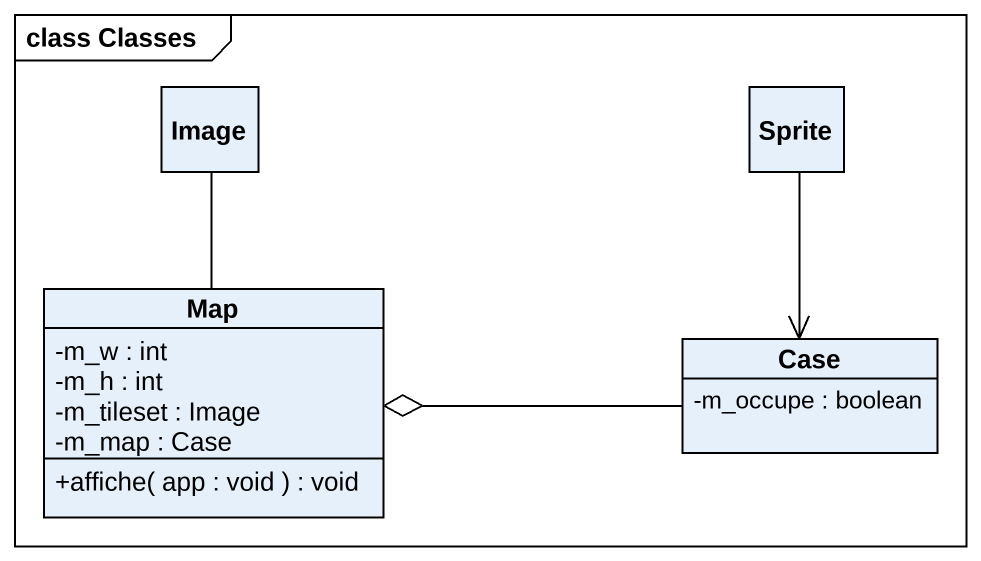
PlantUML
@startuml
mainframe class Classes
hide circle
hide empty members
skinparam classAttributeIconSize 0
class Image
class Sprite
class "Map" as Map_ {
  -m_w : int
  -m_h : int
  -m_tileset : Image
  -m_map : Case
  +affiche( app : void ) : void
}
class Case {
  -m_occupe : boolean
}
Image -- Map_
Sprite --> Case
Map_ o-right- Case
@enduml
